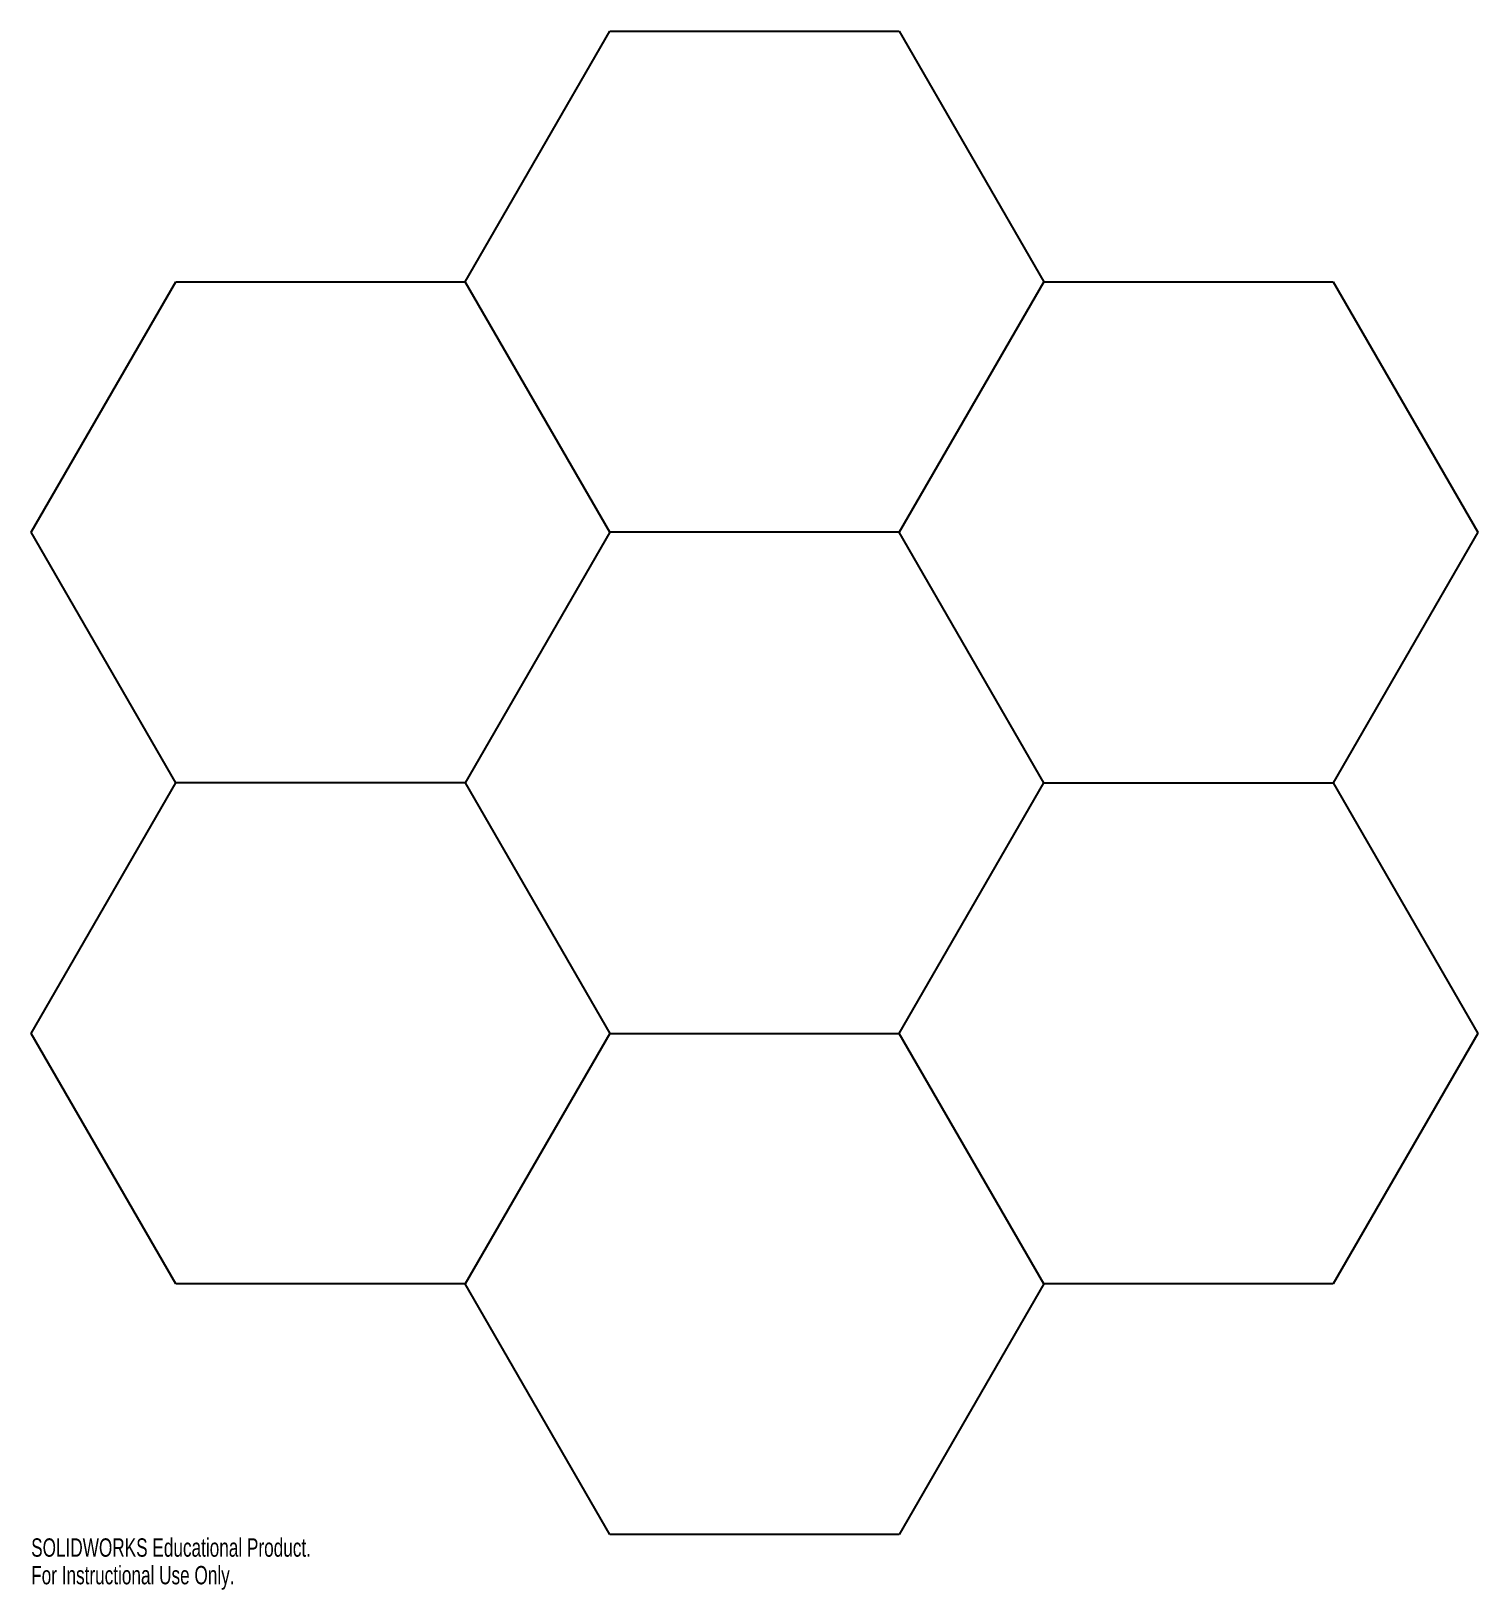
# Model space of a CAD drawing. Header units: inches. Extents: x -7.5 to 7.5, y -8.4 to 7.8.
import ezdxf

# ---------------------------------------------------------------- set-up
doc = ezdxf.new("R2010")
doc.units = ezdxf.units.IN
doc.header["$MEASUREMENT"] = 0
doc.styles.add('SLDTEXTSTYLE0', font='TXT', dxfattribs={"width": 0.7})

msp = doc.modelspace()

# ---------------------------------------------------------------- linework, layer by layer
at = {"color": 7, "linetype": 'Continuous', "lineweight": 25}
for p, q in [((-3, 5.196), (-1.5, 7.794)), ((-1.5, 7.794), (1.5, 7.794)), ((1.5, 7.794), (3, 5.196)), ((-7.5, 2.598), (-6, 5.196)), ((-6, 5.196), (-3, 5.196)), ((-1.5, 2.598), (-3, 5.196)), ((3, 5.196), (1.5, 2.598)), ((3, 5.196), (6, 5.196)), ((6, 5.196), (7.5, 2.598)), ((-6, 0), (-7.5, 2.598)), ((-1.5, 2.598), (-3, 0)), ((1.5, 2.598), (-1.5, 2.598)), ((3, 0), (1.5, 2.598)), ((7.5, 2.598), (6, 0)), ((-7.5, -2.598), (-6, 0)), ((-3, 0), (-6, 0)), ((-3, 0), (-1.5, -2.598)), ((1.5, -2.598), (3, 0)), ((3, 0), (6, 0)), ((6, 0), (7.5, -2.598)), ((-6, -5.196), (-7.5, -2.598)), ((-1.5, -2.598), (-3, -5.196)), ((-1.5, -2.598), (1.5, -2.598)), ((3, -5.196), (1.5, -2.598)), ((7.5, -2.598), (6, -5.196)), ((-3, -5.196), (-6, -5.196)), ((-1.5, -7.794), (-3, -5.196)), ((3, -5.196), (1.5, -7.794)), ((6, -5.196), (3, -5.196)), ((1.5, -7.794), (-1.5, -7.794))]:
    msp.add_line(p, q, dxfattribs=at)

# ---------------------------------------------------------------- texts
at = {"color": 7, "linetype": 'Continuous', "char_height": 0.1903, "attachment_point": 1, "style": 'SLDTEXTSTYLE0'}
for s, insert in [('SOLIDWORKS Educational Product.', (-7.5, -7.834)), ('For Instructional Use Only.', (-7.5, -8.12))]:
    msp.add_mtext(s, dxfattribs=dict(at, insert=insert))

doc.saveas('drawing.dxf')
